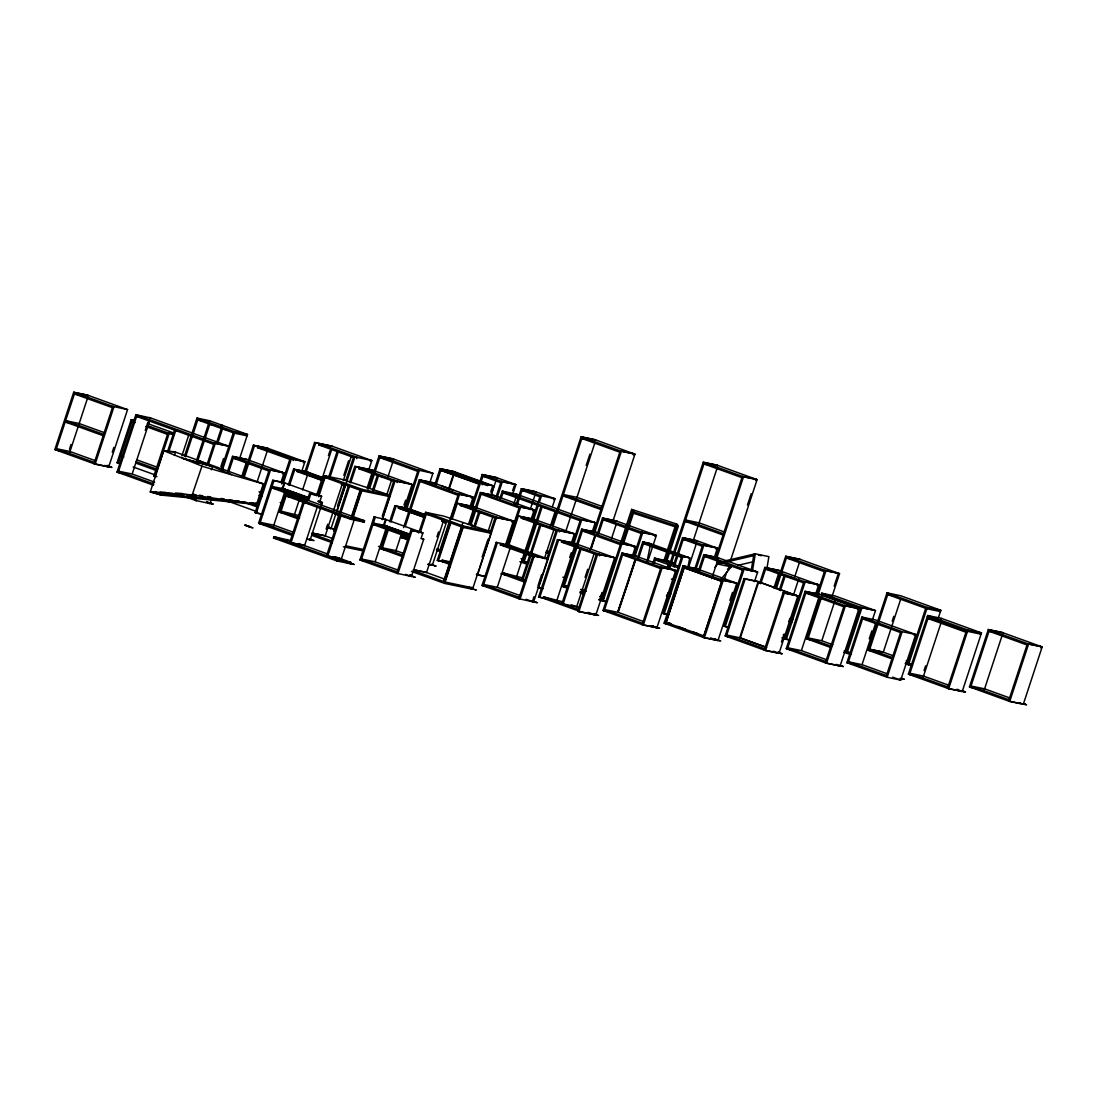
<?xml version="1.0" encoding="UTF-8"?>
<svg xmlns="http://www.w3.org/2000/svg" width="1097" height="1097" viewBox="0 0 1097 1097"><rect width="100%" height="100%" fill="white"/><g stroke="black" fill="none" stroke-linecap="round" stroke-linejoin="round"><path stroke-width="1.5" d="M751.143 570.92L753.968 554.122M752.528 570.358L755.326 553.807L768.887 556.632L766.94 568.219M646.969 561.719L650.658 543.755L643.87 542.343L638.632 558.277M687.778 567.711L689.78 557.907L649.52 543.344L642.732 541.932L637.494 557.866M54.85 449.564L73.705 392.205L87.28 395.043L127.554 409.606L108.685 466.965L95.124 464.141L54.85 449.564L60.884 450.826M103.173 435.674L65.299 421.975L65.724 420.686L78.888 423.428L104.133 432.561M69.468 449.208L71.044 444.436M69.564 452.814L87.897 397.045M95.124 464.141L113.978 406.781L73.705 392.205M107.972 465.265L107.547 466.554L93.985 463.729L112.84 406.37L127.554 409.606M112.264 452.211L113.841 447.439M131.201 419.698L132.408 420.137L118.257 463.153L117.064 462.715L131.201 419.698L134.218 420.329M153.511 485.258L117.022 472.067L135.891 414.707L150.591 417.943M137.029 415.119L118.161 472.478L124.194 473.726M145.27 430.285L147.889 422.318M132.257 473.712L149.549 421.125M173.71 434.385L169.199 433.438L155.047 476.468L153.841 476.029L167.992 433.013L174.025 434.261M167.704 451.086L174.588 430.147M168.842 451.498L175.726 430.559L178.742 431.19M160.381 495.021L256.533 504.469L263.294 483.9L174.588 451.799L163.81 450.744L150.248 491.977L161.369 495.049L161.602 494.308L153.662 491.936M174.396 455.42L175.451 452.211L174.588 451.799M181.883 455.941L188.766 435.002M184.392 456.421L196.98 418.094L209.541 420.713L247.524 434.453L239.681 458.313M185.585 456.859L197.748 419.89L204.015 421.207M196.418 460.767L208.567 423.812M209.088 422.071L209.541 420.713M197.625 461.206L209.774 424.251L215.807 425.499M197.542 463.853L198.612 460.589L231.536 474.631M175.451 452.211L163.81 450.744L201.971 466.102L192.208 494.898L150.248 491.977L192.469 495.008L192.633 494.24M196.336 497.188L195.28 500.369L209.993 503.619L211.035 500.424M206.812 465.32L214.148 443.01L227.71 445.835M208.471 464.141L215.286 443.421L228.848 446.26L149.453 417.532M221.128 426.431L221.567 425.074M216.534 442.873L221.292 428.42M222.143 426.637L222.581 425.279M217.741 443.311L222.499 428.845L227.024 429.791M211.323 469.763L212.393 466.54L183.24 458.491M220.908 466.554L223.527 458.587M220.991 470.147L233.318 432.767M222.376 470.16L234.977 431.834L247.524 434.453M227.792 470.682L232.509 456.352L246.085 459.177L284.068 472.917L280.873 482.639M228.478 472.711L233.716 456.777L247.278 459.616M241.422 477.442L246.222 462.852M242.862 477.044L247.579 462.701M248.621 459.52L253.338 445.176L266.914 448.001L304.897 461.741L301.757 471.312M244.069 477.483L254.545 445.615L268.121 448.44L267.668 449.797M289.978 459.437L257.493 447.686L257.932 446.314L293.516 459.19L293.077 460.548M257.109 481.898L267.586 450.031M253.86 503.372L253.613 504.113L256.533 504.469L192.469 495.008M262.553 514.397L255.148 512.669L269.3 469.653L282.861 472.478L282.423 473.849M256.355 513.108L270.493 470.092L284.068 472.917M292.296 535.459L258.604 523.269L272.742 480.253L283.602 482.515L321.586 496.255L319.707 502.001L318.5 501.562M282.916 488.686L284.809 482.954L273.948 480.692L259.797 523.708L267.339 525.285M281.751 483.969L290.129 458.477L303.691 461.316L303.252 462.673M283.465 482.817L291.336 458.916L304.897 461.741M284.164 482.817L282.272 488.549L308.572 498.065M273.372 526.546L284.562 492.498M297.657 518.689L279.433 512.107L286.248 491.387M288.333 485.011L293.571 469.077L307.146 471.916L323.821 477.949M280.64 512.532L286.92 493.417M289.539 485.45L294.778 469.516L308.353 472.354L302.594 489.879M335.01 556.673L350.848 562.391L350.396 563.762L336.82 560.924L273.51 538.024L273.962 536.666L290.691 540.629M287.208 496.365L287.647 495.008L301.222 497.832L364.533 520.732L364.094 522.103L350.519 519.265L287.208 496.365L291.733 497.311M323.341 480.966L297.04 471.449L297.493 470.078L323.793 479.595M297.04 471.449L299.755 472.012L300.208 470.654L323.409 479.046M304.637 472.725L314.592 442.448L331.555 445.985L371.828 460.562L368.674 470.119M305.185 473.15L305.638 471.779L324.205 478.498M306.296 471.545L315.73 442.859L332.693 446.397M294.202 515.371L299.44 499.437M287.085 540.848L287.524 539.491M300.77 499.19L301.222 497.832M353.522 457.463L318.706 444.861L319.117 443.572L357.115 457.312L356.69 458.601M289.786 542.384L303.033 502.083M306.913 501.535L309.532 493.568L320.393 495.83M308.641 500.369L310.739 493.993L321.586 496.255M328.414 455.557L329.978 450.771M316.457 495.803L331.651 449.592M317.993 494.72L324.246 475.673L342.429 479.471L390.093 495.227L382.236 519.087M318.665 496.749L325 477.469L329.964 478.511M317.28 506.965L304.555 545.648L290.993 542.823L304.239 502.522L308.764 503.468M328.647 477.305L337.122 451.525M320.763 503.496L321.215 502.124M329.786 477.716L338.26 451.937L344.293 453.198M307.146 539.217L310.163 539.847L322.422 502.563L318.116 501.014M326.138 529.042L327.715 524.215M343.814 475.303L348.572 460.809M342.662 482.872L325.219 535.898L312.001 533.142M343.361 480.555L351.301 456.379M337.478 506.005L344.815 483.695M345.857 480.513L353.714 456.613L371.828 460.562M327.976 528.041L330.992 528.672L345.13 485.656L341.222 484.655M337.053 511.188L354.866 457.024L353.714 456.613M338.26 514.671L338.671 513.382M348.462 485.724L333.611 530.893L334.75 531.305L349.6 486.136M349.518 482.488L354.825 466.362L371.787 469.9L412.061 484.463L404.107 508.665M326.577 555.699L339.823 515.398M350.656 482.899L355.963 466.774L372.925 470.311L367.097 488.055M393.754 481.364L358.938 468.776L359.363 467.487L397.347 481.226L396.922 482.515M336.82 560.924L337.273 559.566L350.848 562.391M350.519 519.265L350.971 517.907L364.533 520.732M351.465 516.618L360.447 489.303M351.602 517.661L360.584 490.345M370.265 461.439L370.69 460.15M353.207 515.453L359.007 497.777M360.063 494.569L361.653 489.742M353.344 516.495L362.243 489.413L390.093 495.227M354.592 518.662L341.345 558.963L327.77 556.124L341.03 515.837L348.558 517.4M368.057 489.358L379.055 455.899L392.63 458.724L432.89 473.301L429.75 482.858M369.716 488.179L380.193 456.311L393.768 459.136L387.995 476.674M372.596 489.934L377.354 475.44M373.734 490.345L378.506 475.851L384.526 477.113M421.687 532.47L410.84 530.208L396.689 573.224L411.457 576.501L423.716 539.217L421.015 538.641L422.894 532.909L412.033 530.646L397.896 573.662L359.898 559.923L374.05 516.906L386.103 519.594L384.224 525.34M361.105 560.361L375.256 517.331L374.05 516.906M386.775 494.788L391.547 480.294M382.291 516.001L393.96 480.513L410.922 484.051M382.359 519.649L395.098 480.925L412.061 484.463M385.458 519.471L383.58 525.202L409.88 534.719M375.215 561.568L386.405 527.52M403.6 557.015L380.741 548.747L387.022 529.632M389.641 521.665L394.879 505.731L408.454 508.555L425.129 514.589M388.228 530.07L381.934 549.186L387.968 550.447M390.847 522.103L396.086 506.17L409.661 508.994M424.649 517.606L398.348 508.089L398.801 506.732L425.101 516.248M404.025 505.031L405.616 500.191M405.616 508.295L418.176 470.051L432.89 473.301M406.493 509.79L419.315 470.462L379.055 455.899M395.51 552.01L401.804 532.895M403.573 527.602L419.287 479.8L432.862 482.639L473.122 497.202L469.982 506.759M402.613 534.39L401.571 537.585L406.096 538.517M405.177 526.615L409.949 512.08M411.005 508.898L420.425 480.225L434.001 483.05M418.766 532.964L425.554 512.326L443.737 516.111L491.387 531.867L472.533 589.226L444.683 583.426L411.444 571.4M434.878 484.572L440.116 468.638L453.692 471.463L493.965 486.04L490.812 495.597M420.494 531.798L426.308 514.123L432.917 515.494M436.016 484.984L441.255 469.05L454.83 471.875M410.264 576.062L410.703 574.691M448.495 489.152L453.267 474.658M449.592 487.808L453.788 475.07M436.949 536.762L438.539 531.935M443.97 519.512L426.527 572.552L413.308 569.782M444.792 523.228L445.245 521.87L442.228 521.24M427.775 564.379L432.3 565.325L446.438 522.309L442.146 520.746M439.554 551.325L458.423 493.965L471.984 496.79L471.559 498.079M447.672 562.706L437.278 560.361L449.852 522.131M450.894 518.936L456.133 503.002L473.095 506.54L513.369 521.116L505.511 545.017M450.127 523.05L440.692 551.736L436.387 550.173M451.703 518.278L459.561 494.377L473.122 497.202M438.416 560.786L450.99 522.542M452.033 519.347L457.271 503.413L474.233 506.951M449.77 561.774L442.228 560.197L441.803 561.486L449.715 564.352M496.653 518.593L460.246 505.415L460.658 504.126L498.655 517.866M443.874 580.34L461.755 525.957M462.29 524.352L462.728 522.981M443.928 581.629L461.892 526.985M450.277 564.955L445.519 579.422L425.321 572.113L415.406 570.042M456.613 545.675L462.427 528M444.683 583.426L463.551 526.066L491.387 531.867M471.395 506.691L479.252 482.79L493.965 486.04M480.102 480.87L482.2 474.507L495.762 477.332L515.905 484.613L512.724 494.281M472.533 507.102L480.39 483.201L440.116 468.638M480.719 482.886L483.338 474.919L496.9 477.743L491.141 495.268M468.474 524.489L473.191 510.146M482.214 484.792L482.639 483.503L444.655 469.749M469.886 524.407L480.363 492.539L493.924 495.378L534.198 509.94L531.058 519.498M471.011 524.86L481.501 492.951L495.062 495.789M471.943 526.368L472.396 524.997M473.904 526.587L478.662 512.08M475.042 526.999L479.8 512.491L484.326 513.437M490.729 491.991L492.827 485.614M496.42 495.871L501.192 481.377L514.767 484.202M497.037 497.901L502.33 481.789L515.905 484.613M488.083 531.442L492.841 516.934M499.683 499.094L502.303 491.127L517.002 494.363L513.862 503.934M501.343 497.915L503.441 491.538M482.159 557.002L487.932 539.463M490.016 533.101L495.254 517.167L512.23 520.705L511.805 521.994M485.82 576.487L476.4 574.526L477.538 574.938L496.406 517.578L513.369 521.116M512.642 490.647L514.232 485.82M546.539 558.51L532.977 555.685L518.826 598.701L533.608 601.965L547.746 558.949L534.17 556.124L520.033 599.14L482.036 585.4L496.187 542.371L510.955 545.648L497.339 587.073M483.242 585.825L497.394 542.809L496.187 542.371M534.376 557.194L500.328 544.88L500.781 543.522L536.364 556.385M516.029 504.771L521.322 488.659L534.897 491.483L555.027 498.765L552.408 506.732M517.167 505.182L522.46 489.07L536.035 491.895M506.389 546.539L519.484 506.704L533.06 509.529L532.635 510.818M507.253 546.018L517.194 515.741L534.17 519.279L574.43 533.855L571.29 543.413M508.048 545.346L520.622 507.116L534.198 509.94M508.391 546.429L518.346 516.152L535.309 519.69L516.44 577.049M523.2 578.05L503.304 572.936L502.879 574.225L525.038 582.246M556.138 530.756L521.308 518.154L521.733 516.865L559.717 530.605L559.292 531.894M530.208 509.625L535.501 493.513M532.456 519.43L540.314 495.529L555.027 498.765M533.595 519.841L538.312 505.498M539.367 502.316L541.465 495.94L521.322 488.659M540.999 506.567L522.995 561.349L527.52 562.295M521.719 579.6L539.738 524.819M553.464 499.642L553.889 498.353M550.42 525.929L555.178 511.421M551.901 525.614L581.122 436.757L594.684 439.582L634.957 454.144L613.182 520.389M552.504 527.643L582.26 437.168L595.822 439.993M544.386 558.675L553.916 529.673M532.402 601.54L533.965 596.754M537.996 585.661L541.657 574.513M546.896 558.579L556.33 529.906L573.292 533.444M537.475 587.265L538.613 587.677L557.468 530.317L574.43 533.855M550.653 599.702L538.572 597.015L557.441 539.655L574.403 543.193L614.663 557.756L595.808 615.115L578.846 611.577L577.708 611.166L596.562 553.807L613.525 557.345M539.724 597.426L558.579 540.067L575.541 543.605M586.196 465.43L589.912 454.117M563.433 601.965L543.536 596.85L543.111 598.139L581.095 611.879M597.947 555.233L561.541 542.069L561.966 540.78L599.963 554.52L599.538 555.809M565.545 532.086L594.766 443.229M572.703 543.33L580.56 519.43L594.121 522.268M573.841 543.755L581.698 519.855L595.26 522.679L592.119 532.237M569.686 557.537L571.263 552.751M556.686 600.964L575.02 545.195M567.108 588.102L562.802 586.552L581.657 529.193L595.232 532.018L635.506 546.594L632.352 556.152M563.94 586.964L582.809 529.604L596.37 532.429M561.966 603.515L579.97 548.733M593.148 533.307L620.244 450.908L633.819 453.733L633.394 455.022M594.821 532.1L621.382 451.32L634.957 454.144M590.145 549.816L594.889 535.391M591.132 548.363L595.328 535.624M591.283 548.335L594.972 537.119M597.262 533.951L602.5 518.017L616.061 520.856L656.335 535.418L647.957 560.91M598.4 534.362L603.638 518.428L617.2 521.267M585.071 577.337L587.718 569.288M594.149 553.587L576.665 606.751L563.104 603.926L581.108 549.144L587.142 550.406M578.846 611.577L597.7 554.218L614.663 557.756M611.44 538.792L616.157 524.448M595.095 613.415L594.67 614.704L577.708 611.166M599.387 600.361L602.006 592.394M620.655 542.85L631.653 509.392L677.315 524.256L678.234 526.382L666.702 561.431M632.53 511.106L632.955 509.803L633.86 511.942L623.384 543.81M598.77 599.565L603.076 601.115L621.93 543.755L635.506 546.594M622.616 541.795L632.571 511.517L631.653 509.392M603.035 610.453L621.903 553.094L635.465 555.932L675.738 570.495L656.884 627.854L643.308 625.029L603.035 610.453L607.56 611.399M633.943 547.472L634.368 546.169L620.792 543.344L601.938 600.703L606.449 601.65M633.764 556.069L641.622 532.168L655.197 535.007L654.772 536.296M634.902 556.481L642.76 532.58L656.335 535.418M643.5 621.574L617.734 612.181L635.122 559.292M618.269 612.112L635.561 559.525M628.883 580.258L617.734 612.181M629.939 577.049L635.739 559.429M653.003 562.884L654.552 558.14L669.266 561.39L667.195 567.697M654.141 563.296L655.704 558.565M663.973 560.485L676.026 523.831L676.931 525.957L665.413 561.02M643.308 625.029L662.163 567.67L675.738 570.495M668.196 568.863L703.259 462.221L716.821 465.059L757.095 479.622L730.533 560.416M669.335 569.274L704.397 462.632L717.959 465.471M673.558 565.024L682.553 537.626L696.129 540.464L717.397 548.157L714.257 557.715M659.791 560.786L655.279 559.854L674.271 566.724L683.692 538.037L697.267 540.876M674.175 571.372L674.6 570.083L661.025 567.259L642.17 624.618L655.745 627.443M667.154 614.485L662.999 613.442L681.854 556.083L688.642 557.495M664.138 613.854L683.006 556.494L689.78 557.907M664.11 623.192L682.965 565.833L696.54 568.671L736.8 583.234L717.945 640.593L704.37 637.768L664.11 623.192L668.635 624.138M684.103 567.793L666.181 622.287L684.103 567.793L722.443 581.575M693.523 539.793L717.438 467.089M688.258 568.26L696.211 544.098M694.84 568.808L702.697 544.907L716.259 547.746L715.834 549.035M695.978 569.22L703.835 545.319L717.397 548.157M697.253 570.371L697.678 569.082L684.103 566.244L665.248 623.603L668.265 624.234M698.556 570.605L703.794 554.671L717.369 557.495L757.643 572.058L754.489 581.629M699.694 571.016L704.946 555.082L718.508 557.907L711.706 578.626M715.82 557.166L742.381 476.386L755.956 479.211L755.531 480.5M716.958 557.578L743.519 476.797L757.095 479.622M721.84 581.451L703.917 635.945L665.673 622.314L670.198 623.261M747.455 505.059L751.171 493.76M704.37 637.768L723.238 580.409L736.8 583.234M724.157 579.806L726.817 571.729M729.903 600.347L732.522 592.38M728.23 627.223L724.075 626.181L742.93 568.822L756.505 571.647M725.213 626.593L744.068 569.233L757.643 572.058M725.172 635.931L744.04 578.572L757.602 581.41L797.876 595.973L779.021 653.332L765.445 650.507L725.172 635.931L731.205 637.192M764.732 648.793L726.735 635.053L740.31 637.892L758.74 581.821L745.178 578.983L726.31 636.342L730.835 637.288M759.631 583.343L764.87 567.41L778.445 570.234L818.705 584.797L815.565 594.355M760.769 583.755L766.008 567.821L779.583 570.646M773.81 588.17L778.527 573.827M775.099 588.499L785.699 556.234L799.274 559.059L839.534 573.635L832.116 596.22M776.237 588.911L786.837 556.645L800.412 559.47M779.24 590.268L784.012 575.774M780.378 590.68L785.15 576.186M796.737 595.561L783.162 592.723L764.307 650.096L777.883 652.921L778.294 651.632M765.445 650.507L784.3 593.148L797.876 595.973M794.571 577.228L799.356 562.706M793.419 595.123L798.726 579.01M781.462 642.019L784.094 634.011M781.969 637.768L786.275 639.332L805.143 581.972L818.705 584.797M786.247 648.67L805.102 591.31L818.677 594.149L858.937 608.712L840.083 666.071L826.507 663.246L786.247 648.67L793.789 650.247M817.142 585.675L817.567 584.386L803.991 581.561L785.137 638.92L789.662 639.866M816.867 594.588L824.834 570.385L838.396 573.224L834.159 586.127M818.019 594.999L825.972 570.797L839.534 573.635M801.482 650.315L818.773 597.742M831.265 647.696L806.652 638.797L820.186 597.646M872.362 620.079L875.488 610.59L835.215 596.028L821.653 593.189L821.228 594.478L860.35 608.629M822.366 594.889L807.79 639.208L813.823 640.456M821.886 640.456L835.407 599.305M826.507 663.246L845.376 605.873L858.937 608.712M857.374 609.589L857.799 608.3L844.237 605.462L825.369 662.821L838.944 665.66M846.212 651.659L860.775 607.34L874.35 610.179M843.799 652.221L846.925 653.359L861.913 607.752L875.488 610.59M869.249 638.797L871.841 630.94M851.409 663.644L846.884 662.698L861.885 617.104L875.447 619.928L915.721 634.491L900.733 680.099L887.158 677.274L846.884 662.698L848.447 661.82L862.023 664.659L875.639 623.219M892.314 658.982L868.152 650.233L887.007 592.874L900.582 595.712L940.842 610.275L938.305 618.009M892.204 621.163L893.794 616.336M900.76 599.017L883.277 652.194L869.715 649.355L887.72 594.588L892.245 595.52M886.445 675.56L848.447 661.82L862.599 618.804L861.885 617.104L902.145 631.666L887.158 677.274L886.445 675.56L900.582 632.544L902.145 631.666L915.721 634.491L914.158 635.369M907.699 663.109L925.717 608.328M905.19 663.644L908.412 664.809L927.28 607.45L940.842 610.275M908.385 674.148L927.664 615.499L941.24 618.324L981.5 632.9L962.22 691.549L948.658 688.71L908.385 674.148L914.418 675.409M928.377 617.2L909.523 674.559L914.048 675.505M924.044 670.61L925.621 665.824M940.815 619.613L941.24 618.324M923.098 677.384L940.911 623.219M966.375 630.94L947.506 688.299L961.082 691.137M948.658 688.71L967.938 630.062L981.5 632.9M969.446 686.887L988.315 629.527L1001.876 632.352L1042.15 646.928L1023.295 704.288L1009.72 701.449L969.446 686.887L973.971 687.833M984.16 690.123L1001.972 635.958M1002.603 634.052L1003.015 632.763L989.453 629.939L970.584 687.298L976.618 688.559M1009.72 701.449L1028.575 644.09L1042.15 646.928M1040.587 647.806L1041.012 646.517L1027.436 643.678L1008.582 701.038L1020.649 703.561M714.929 567.396L719.207 562.254L717.081 562.747L720.098 563.378M727.421 569.466L729.574 566.875M721.017 579.216L731.699 566.367M724.171 561.088L755.326 553.807M724.253 562.514L717.712 564.05L731.274 566.875M727.53 561.76L753.721 555.63M737.828 565.353L752.556 561.911M329.47 527.506L328.497 527.095M245.097 525.216L249.951 526.779M161.602 494.308L157.968 493.321M186.847 496.406L195.321 496.859M189.424 496.667L194.32 496.927M160.052 491.977L165.62 492.388M175.41 493.047L182.376 493.527M164.646 494.253L171.79 494.925M174.821 495.241L183.528 496.091M186.682 496.42L205.454 498.257M208.691 498.559L217.302 499.423M220.428 499.711L227.449 500.424M230.493 500.698L239.283 501.59M242.245 501.85L246.057 502.248M246.002 502.618L161.245 494.294L155.376 492.032M249.376 502.961L254.463 503.454L250.555 502.892M349.422 562.802L350.848 563.323M413.994 577.022L409.812 575.459L412.321 576.158M348.243 562.418L347.968 562.295M110.084 467.089L107.972 466.28L110.619 466.993M192.482 494.226L196.02 494.761M199.188 495.227L202.671 495.748M207.58 496.488L210.885 496.982M220.963 498.463L224.323 498.97M229.067 499.683L232.687 500.218M235.677 500.671L239.393 501.206M211.927 503.633L209.541 502.975M962.192 690.959L963.838 691.453M1023.254 703.698L1025.229 704.301M961.521 690.849L963.18 691.384M842.03 666.236L839.37 665.385L842.016 666.098M962.7 691.151L964.153 691.576L961.575 690.904M1024.447 704.274L1026.559 704.795L1023.09 703.767L1025.009 704.26M715.655 639.236L714.846 639.003L715.875 639.236M961.013 690.575L961.891 690.795L960.794 690.575M1020.676 702.807L1019.867 702.642M587.869 439.705L581.835 438.457L619.819 452.197M708.497 464.867L703.972 463.935L741.956 477.675M487.438 477.154L482.913 476.208L500.767 482.666M88.418 395.455L74.843 392.616L55.988 449.976L60.513 450.922M78.943 394.851L74.418 393.919L112.415 407.659M318.706 444.861L324.726 446.122M384.293 458.546L379.768 457.6L417.751 471.34M567.492 496.763L562.98 495.817L600.964 509.557M689.629 522.227L685.118 521.294L723.101 535.034M526.56 491.305L522.035 490.359L539.889 496.818M142.637 417.655L136.604 416.407L213.723 444.299M510.558 494.404L503.016 492.827L580.135 520.732M257.493 447.686L263.307 448.892M358.938 468.776L361.955 469.406M420.617 481.638L457.998 495.254M442.16 486.067L452.814 490.016M481.679 494.377L519.676 508.117M546.663 507.925L542.137 506.979L524.133 561.76L528.658 562.706M609.246 520.979L603.213 519.717L641.197 533.471M792.445 559.196L786.412 557.934L824.409 571.674M689.3 540.588L683.28 539.326L702.272 546.196M758.493 555.068L761.51 555.699M65.299 421.975L71.881 423.346M460.246 505.415L466.266 506.677M521.308 518.154L524.325 518.785M586.895 531.839L582.384 530.893L620.367 544.633M646.215 544.208L643.445 543.632L681.429 557.372M709.032 557.317L704.521 556.371L742.504 570.111M771.616 570.358L765.583 569.11L803.566 582.85M239.297 459.396L233.263 458.148L268.847 471.011M546.909 526.491L540.876 525.23L522.858 580.011L525.874 580.642M786.659 576.501L792.692 577.762M342.127 485.025L345.13 485.656M823.874 595.205L829.908 596.466M636.603 556.344L623.041 553.505L604.173 610.878L608.698 611.811M819.816 594.56L806.24 591.722L787.385 649.081L793.419 650.343M679.221 566.367L654.552 558.14M398.348 508.089L424.265 517.057M561.541 542.069L566.066 543.001M628.65 556.056L622.616 554.808L660.6 568.548M811.849 594.272L805.815 593.011L843.812 606.751M933.986 619.75L927.952 618.489L965.95 632.229M993.553 632.174L989.028 631.228L1027.011 644.967M674.271 566.724L678.796 567.67M441.913 521.363L446.438 522.309M735.662 582.822L722.1 579.998L703.232 637.357L715.299 639.866M123.604 456.681L120.601 456.05L123.687 457.175M277.651 489.043L271.617 487.795L307.201 500.657M318.199 501.494L322.422 502.563M546.471 550.913L549.487 551.53M303.444 501.425L300.359 500.781L303.43 502.083M117.064 462.715L120.163 463.373M299.961 500.863L303.279 501.562M546.045 552.202L549.062 552.833M867.124 619.75L862.599 618.804L900.582 632.544M500.328 544.88L506.156 546.1M153.841 476.029L156.953 476.674M280.201 502.563L283.218 503.194M339.494 514.932L334.859 513.972L339.083 515.028M386.939 525.902L373.364 523.077L408.948 535.939M377.437 525.381L372.911 524.435L408.495 537.311M117.022 472.067L124.564 473.63M406.466 538.421L400.432 537.173L407.906 539.875M224.213 500.767L230.425 502.069M279.433 512.107L288.168 514.109M440.596 550.159L436.812 548.884M332.446 528.658L335.408 529.59L330.512 528.027M255.148 512.669L259.797 513.643M326.769 527.616L329.786 528.247M562.83 577.214L566.217 577.735M378.506 546.429L381.591 547.06M312.453 533.046L324.026 535.459L333.515 538.901M567.382 586.305L564.365 585.675L567.533 586.813M437.278 560.361L444.984 561.979M501.425 573.745L506.046 574.718M562.802 586.552L565.819 587.183M868.152 650.233L874.172 651.495M258.604 523.269L263.129 524.215M380.741 548.747L388.269 550.324M501.027 573.841L505.895 574.855M806.652 638.797L811.177 639.729M345.473 545.758L363.491 549.515M246.606 525.532C239.324 523.502 256.245 528.85 248.443 526.203M911.854 664.151L905.615 662.355M249.485 526.834L247.017 525.943M310.547 539.573L312.686 540.382M432.684 565.037L430.956 564.434M428.077 564.256L432.3 565.325M433.74 565.298L435.386 565.901M251.378 527.52L253.037 527.863M312.453 540.259L314.112 540.602M343.375 546.772L363.038 550.872M434.59 565.737L436.249 566.079M539.011 587.581L542.096 588.225M662.999 613.442L667.525 614.389M724.075 626.181L728.586 627.127M477.538 574.938L485.258 576.542M538.613 587.677L543.234 588.636M603.076 601.115L606.093 601.746M786.275 639.332L789.292 639.962M850.367 652.701L844.21 650.932M908.412 664.809L911.429 665.44M846.925 653.359L851.45 654.306M273.51 538.024L276.526 538.654M292.803 543.015L303.362 545.223M618.173 612.414L604.598 609.575L642.595 623.329M538.572 597.015L547.828 598.948M359.898 559.923L367.138 561.609M482.036 585.4L489.276 587.087M328.085 556.001L340.139 558.524M410.827 575.582L414.556 577.063M350.725 563.2L353.604 564.338M471.491 588.403L472.533 588.554M411.855 576.213L409.483 575.377M472.917 588.952L475.632 589.802M533.992 601.691L536.131 602.5M535.048 601.951L536.694 602.541M595.054 614.43L593.326 613.799L594.012 614.059M656.129 627.169L658.269 627.978M657.185 627.429L658.831 628.019M718.261 640.168L719.906 640.758M352.987 564.215L354.235 564.475M413.761 576.899L415.406 577.241M474.823 589.638L476.482 589.98M535.898 602.376L537.544 602.719M596.96 615.115L598.619 615.458M658.035 627.854L659.681 628.197M719.097 640.593L720.756 640.936M780.173 653.332L782.284 653.839L779.46 653.072M841.234 666.071L843.36 666.578L841.797 666.044M902.31 678.796L904.422 679.317L901.144 678.33L903.092 678.837M963.372 691.535L965.497 692.056L963.934 691.521M656.102 627.086L656.87 627.223L655.43 626.908M655.54 626.894L656.404 627.059M593.518 613.758L595.328 614.32L594.067 614.046M106.587 465.526L111.963 467.473L109.22 466.609L110.399 466.952M209.993 502.961L213.271 504.126L209.335 502.975M350.066 563.09L353.344 564.283M327.619 527.067L328.949 527.3L328.154 527.122M957.393 689.41L958.696 689.725M652.372 625.838L653.675 626.154M652.249 625.756L653.291 626.017M352.603 563.885L350.19 563.172L351.479 563.639M469.242 587.498L470.133 587.731L469.159 587.512M182.376 458.148L211.666 466.225M593.738 613.758L597.769 615.28M311.617 539.724L309.532 539.093M412.925 576.378L409.771 575.377M201.67 466.115L263.294 483.9L260.565 482.995M309.532 539.189L310.41 539.463L309.436 539.189M106.601 465.786L108.082 466.102M311.013 539.518L309.971 539.189M151.839 492.183L161.369 495.049M837.655 664.768L836.737 664.467M533.471 601.471L531.716 600.895L533.595 601.293M208.348 502.426L206.442 501.878L207.813 502.426M107.314 465.896L108.685 466.458M902.228 678.563L902.872 678.782M532.566 601.142L533.704 601.513M632.571 511.517L678.234 526.382M633.435 513.231L676.52 527.259M432.396 564.859L431.258 564.502L432.3 564.653M841.701 665.975L840.055 665.495L841.042 665.906M780.954 653.359L778.363 652.688L780.406 653.442M780.735 653.305L780.145 653.195M211.707 503.592L211.118 503.482M703.259 462.221L743.519 476.797M581.122 436.757L621.382 451.32M724.431 531.99L699.104 522.83L685.543 519.992L723.526 533.745M939.279 611.152L940.417 611.564L926.855 608.739L886.582 594.163M785.699 556.234L825.972 570.797M887.007 592.874L927.28 607.45M988.315 629.527L1028.575 644.09M979.936 633.778L981.075 634.189L967.513 631.351L927.239 616.788M927.664 615.499L967.938 630.062M602.294 506.512L576.967 497.352L563.392 494.528L601.389 508.268M682.553 537.626L703.835 545.319M764.87 567.41L805.143 581.972M821.653 593.189L861.913 607.752M482.2 474.507L502.33 481.789M602.5 518.017L642.76 532.58M703.794 554.671L744.068 569.233M805.102 591.31L845.376 605.873M515.864 493.952L595.26 522.679M796.12 595.438L758.137 581.684L739.707 637.755L766.611 647.491M489.427 484.915L451.443 471.175L451.018 472.464L487.425 485.628M502.303 491.127L581.698 519.855M642.732 541.932L683.006 556.494M744.04 578.572L745.178 578.983M783.162 592.723L784.3 593.148M479.046 483.64L440.843 470.339L478.827 484.079M480.363 492.539L520.622 507.116M581.657 529.193L621.93 543.755M682.965 565.833L723.238 580.409M668.128 560.978L675.601 563.68M683.678 567.533L721.675 581.287M419.287 479.8L459.561 494.377M621.903 553.094L662.163 567.67M314.592 442.448L315.73 442.859M517.194 515.741L518.346 516.152M556.33 529.906L557.468 530.317M789.895 618.406L793.062 619.558M893.411 655.855L882.139 651.783L868.577 648.944L892.739 657.693M906.3 660.517L909.523 661.683M1009.912 697.994L984.585 688.834L971.01 686.009L1009.007 699.749M1024.68 704.397L1022.788 703.698M1022.157 703.876L1023.295 704.288M788.99 620.162L792.144 621.3M671.419 579.079L674.586 580.217M788.565 621.451L791.719 622.589M354.825 466.362L355.963 466.774M393.96 480.513L395.098 480.925M456.133 503.002L457.271 503.413M495.254 517.167L496.406 517.578M557.441 539.655L558.579 540.067M596.562 553.807L597.7 554.218M948.85 685.255L923.523 676.095L909.948 673.27L947.931 687.01M832.746 644.707L821.79 640.744L808.215 637.919L831.691 646.407M956.337 689.41L962.22 691.549M245.879 435.386L247.086 435.824L234.525 433.205L196.541 419.465M196.98 418.094L234.977 431.834M667.758 592.928L670.925 594.08M783.299 634.738L786.467 635.876M901.103 678.357L902.543 678.92M862.023 664.659L887.35 673.819M253.338 445.176L254.545 445.615M290.129 458.477L291.336 458.916M546.553 551.16L549.707 552.312M666.853 594.684L670.006 595.822M892.67 677.178L900.733 680.099L900.02 678.399M546.128 552.449L549.282 553.601M666.428 595.973L669.581 597.125M388.434 496.146L389.641 496.584L361.791 490.784L323.807 477.03M489.742 532.799L490.949 533.238L463.099 527.424L425.101 513.684M324.246 475.673L362.243 489.413M425.554 512.326L463.551 526.066M509.762 545.209L547.746 558.949M826.713 659.791L801.386 650.631L787.811 647.792L825.794 661.532M406.946 508.432L425.513 515.151M401.516 507.294L424.717 515.686M835.777 664.508L840.083 666.071M306.735 473.698L323.752 479.855M408.043 510.352L420.412 514.822M293.571 469.077L294.778 469.516M394.879 505.731L396.086 506.17M532.977 555.685L534.17 556.124M299.755 472.012L322.971 480.404M135.891 414.707L215.286 443.421M521.061 558.579L524.284 559.744M740.31 637.892L765.637 647.052M147.519 423.524L173.82 433.041M773.124 651.207L779.021 653.332M147.876 425.732L169.199 433.438M232.509 456.352L270.493 470.092M521.953 560.978L528.384 563.296M519.923 561.691L526.354 564.009M131.955 421.495L135.054 422.619M145.887 426.527L167.539 434.371M581.259 589.542L585.976 591.256M600.128 596.37L603.268 597.508M580.642 589.418L585.853 591.365M600.1 596.521L604.228 597.947M384.91 519.169L422.894 532.909M710.472 637.892L715.23 639.606M716.807 640.182L717.945 640.593M668.375 622.986L671.515 624.124M677.795 626.401L685.666 629.239M693.523 632.091L698.24 633.792M580.19 591.393L583.357 592.545M272.742 480.253L273.948 480.692M309.532 493.568L310.739 493.993M410.84 530.208L412.033 530.646M579.778 592.695L584.523 594.409M284.425 488.823L285.631 489.262L272.056 486.424L307.64 499.3M287.181 489.81L307.297 497.092M410.141 534.294L383.018 524.901L408.975 534.294M422.523 538.778L423.716 539.217M281.71 488.261L309.217 498.203M650.987 625.729L656.884 627.854M356.182 519.238L364.094 522.103M287.647 495.008L350.971 517.907M401.996 536.282L408.331 538.572M503.304 572.936L525.463 580.957M65.724 420.686L103.598 434.385M259.057 491.771L262.156 492.896M571.345 604.831L579.271 607.697M588.335 612.414L595.808 615.115M442.228 560.197L450.14 563.063M543.536 596.85L578.352 609.438M258.961 495.35L262.06 496.461M476.633 574.088L479.8 575.226M299.289 515.686L281.079 511.175L299.646 517.894M403.696 553.45L395.962 550.653L382.387 547.828L402.503 555.096M520.472 595.698L497.256 587.306L483.695 584.468L519.279 597.344M432.465 564.996L434.823 565.846M326.7 527.122L330.992 528.672M526.203 599.291L533.608 601.965M137.262 460.013L157.378 467.281M255.587 502.81L258.673 503.934M136.069 461.659L156.172 468.926M249.746 502.783L257.48 505.58M135.617 463.016L155.733 470.298M246.208 503.016L257.041 506.937M471.779 587.43L472.985 587.869L445.135 582.054L413.473 570.605M467.788 587.512L472.533 589.226M133.121 466.965L154.773 474.795M229.218 501.631L256.725 511.586M312.165 533.965L331.171 540.835M311.726 535.322L332.295 542.768M95.316 460.685L69.989 451.525L56.413 448.687L94.397 462.44M154.65 482.145L132.161 474.014L118.586 471.189L153.937 483.969M293.927 532.456L273.825 525.175L260.25 522.35L292.734 534.102M398.334 570.221L375.119 561.829L361.557 558.99L397.141 571.866M309.519 538.942L313.248 540.423M104.38 465.416L108.685 466.965M208.855 503.208L209.993 503.619M308.956 539.409L310.163 539.847M405.616 574.375L411.457 576.501M190.892 497.339L195.705 499.08M184.035 496.297L196.418 500.781M298.603 543.495L327.098 553.807M245.947 525.394L252.187 527.684M342.483 560.896L350.396 563.762M273.962 536.666L337.273 559.566M328.552 527.246L329.484 527.492M206.976 502.056L207.909 502.426L206.976 502.056"/></g></svg>
